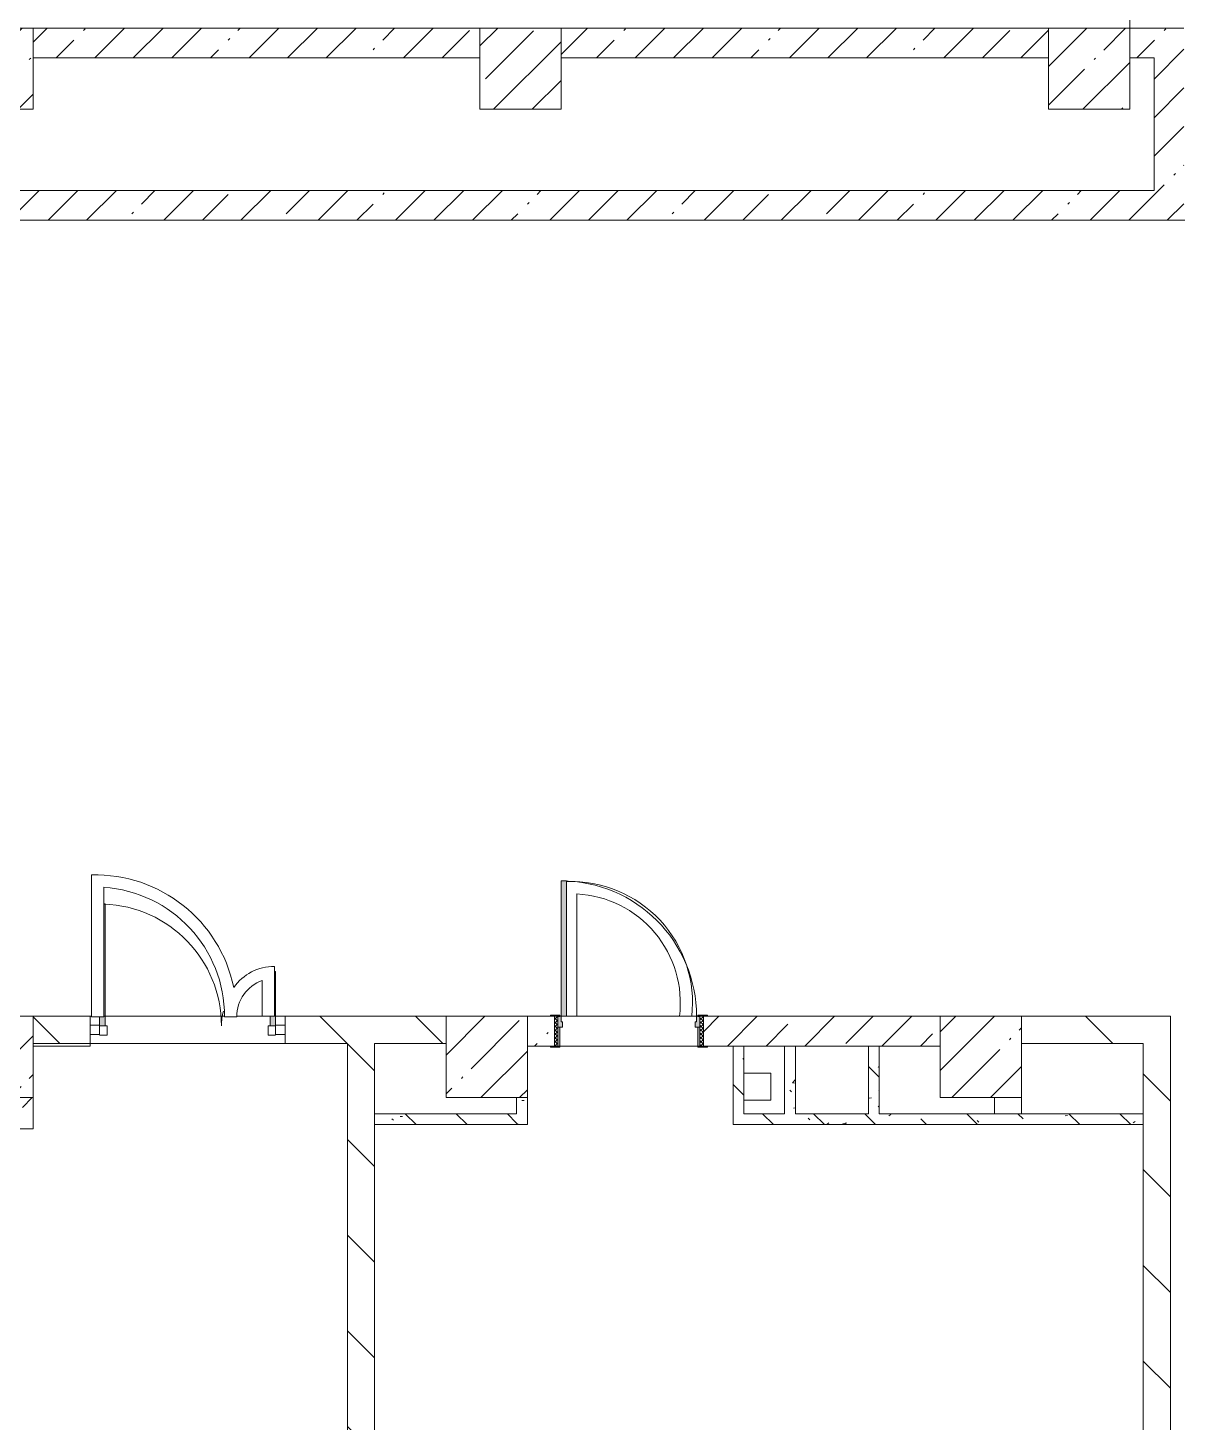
# Model space of a CAD drawing. Header units: millimetres. Extents: x 81548 to 272142, y -8553 to 29000.
# Drawn here: x 167602 to 176092, y 4902 to 15201 of the extents above; entities that cross this region are included whole.
import ezdxf

# ---------------------------------------------------------------- set-up
doc = ezdxf.new("R2010")
doc.units = ezdxf.units.MM
for name, color, linetype, lineweight, true_color in [('A-DETL-GENF-5', 7, 'Continuous', 5, 0xaaaaaa), ('A-DOOR-2', 7, 'Continuous', 5, 0xe2e2e2), ('A-DOOR-3', 7, 'Continuous', 5, 0xaaaaaa), ('A-DOOR-FRAM-1', 7, 'Continuous', 5, 0xe2e2e2), ('A-DOOR-FRAM-3', 7, 'Continuous', 5, 0xaaaaaa), ('A-FLOR-1', 7, 'Continuous', 5, 0xaaaaaa), ('I-WALL-6', 7, 'Continuous', 5, 0x787878)]:
    doc.layers.add(name, color=color, linetype=linetype, lineweight=lineweight, true_color=true_color)
for name, color, linetype, lineweight in [('A-GLAZ-CWMG-2', 7, 'Continuous', 5), ('A-WALL', 7, 'Continuous', 9), ('I-WALL-4', 7, 'Continuous', 5), ('S-COLS-3', 7, 'Continuous', 5)]:
    doc.layers.add(name, color=color, linetype=linetype, lineweight=lineweight)
pattern_1 = [(135, (145131.5, 0), (-353.553, -353.553), [])]
pattern_2 = [(45, (145131.5, 0), (-285.123, 285.123), []), (45, (145416.64, 0), (-285.123, 285.123), [504.031, -100.806, 16.764, -84.042])]
pattern_3 = [(135, (145131.5, 0), (-377.171, -377.171), [533.4, -88.9, 17.78, -88.9]), (135, (145131.5, 376.94), (-377.171, -377.171), []), (50, (145131.5, 0), (637.6445, -55.787), [66.675, -733.425]), (355, (145131.5, 0), (-123.35, 668.699), [53.34, -586.74]), (100.451, (145184.65, -4.65), (514.299, 612.908), [56.665, -623.315]), (46.184, (145131.5, 177.8), (948.776, -147.15), [100.012, -1100.137]), (96.636, (145210.6, 165.5), (830.91, 865.997), [84.998, -934.973]), (351.184, (145131.5, 177.8), (830.918, 865.988), [80.01, -880.11]), (21, (145220.4, 133.35), (530.651, -357.928), [66.675, -733.425]), (326, (145220.4, 133.35), (216.308, 644.658), [53.34, -586.74]), (71.451, (145264.64, 103.5), (746.96, 286.724), [56.665, -623.315]), (37.5, (145131.52, 0), (10.8105, 295.9426), [16.764, -562.864, 16.764, -578.866, -588.962]), (37.5, (145131.52, 0), (10.8105, 295.9426), [-1175.258, 16.764, -572.198]), (7.5, (145131.52, 0), (233.869, 350.6318), [16.764, -322.834, 16.764, -549.529, -224.472]), (7.5, (145131.52, 0), (233.869, 350.6318), [-905.891, 16.764, -207.708]), (327.5, (144933.27, 0), (474.5678, -20.0513), [16.764, -205.486, 16.764, -676.656, -920.115]), (327.5, (144933.27, 0), (474.5678, -20.0513), [-915.67, 16.764, -903.351]), (317.5, (144844.37, 0), (518.452, 88.9934), [16.764, -272.161, 16.764, -443.738, -653.415]), (317.5, (144844.37, 0), (518.452, 88.9934), [-749.427, 16.764, -636.651])]

# ---------------------------------------------------------------- blocks, each defined once
blk = doc.blocks.new('BSC_Колонна _Прямоугольная - 600х600-23286269-2_10_3_птичка')
at = {"layer": 'S-COLS-3'}
h = blk.add_hatch(dxfattribs=at)
h.set_pattern_fill('FP_36', color=256, style=0, pattern_type=2)
h.set_pattern_definition([(45, (-29509.74, -7600), (-285.123, 285.123), []), (45, (-29224.6, -7600), (-285.123, 285.123), [504.031, -100.806, 16.764, -84.042])])
h.paths.add_polyline_path([(-300, -300), (300, -300), (300, 300), (-300, 300)])
for p, q in [((300, 300), (-300, 300)), ((-300, 300), (-300, -300)), ((300, -300), (300, 300)), ((-300, -300), (300, -300))]:
    blk.add_line(p, q, dxfattribs=at)
blk = doc.blocks.new('BSC_Колонна _Прямоугольная - 600х600-V38-2_10_3_птичка')
at = {"layer": 'S-COLS-3'}
h = blk.add_hatch(dxfattribs=at)
h.set_pattern_fill('FP_59', color=256, style=0, pattern_type=2)
h.set_pattern_definition([(45, (-25860, -7600), (-285.123, 285.123), []), (45, (-25574.88, -7600), (-285.123, 285.123), [504.031, -100.806, 16.764, -84.042])])
h.paths.add_polyline_path([(-300, -300), (300, -300), (300, 300), (-300, 300), (-300, 150)])
for p, q in [((300, 300), (-300, 300)), ((-300, 300), (-300, -300)), ((300, -300), (300, 300)), ((-300, -300), (300, -300))]:
    blk.add_line(p, q, dxfattribs=at)
blk = doc.blocks.new('BSC_Колонна _Прямоугольная - 600х600-V40-2_10_3_птичка')
at = {"layer": 'S-COLS-3'}
h = blk.add_hatch(dxfattribs=at)
h.set_pattern_fill('FP_61', color=256, style=0, pattern_type=2)
h.set_pattern_definition([(45, (-26110, -14900), (-285.123, 285.123), []), (45, (-25824.88, -14900), (-285.123, 285.123), [504.031, -100.806, 16.764, -84.042])])
h.paths.add_polyline_path([(-300, -300), (300, -300), (300, 300), (-300, 300)])
for p, q in [((300, 300), (-300, 300)), ((-300, 300), (-300, -300)), ((300, -300), (300, 300)), ((-300, -300), (300, -300))]:
    blk.add_line(p, q, dxfattribs=at)
blk = doc.blocks.new('BSC_Колонна _Прямоугольная - 600х600-V91-2_10_3_птичка')
at = {"layer": 'S-COLS-3'}
h = blk.add_hatch(dxfattribs=at)
h.set_pattern_fill('FP_112', color=256, style=0, pattern_type=2)
h.set_pattern_definition([(45, (-30310, -14900), (-285.123, 285.123), []), (45, (-30024.88, -14900), (-285.123, 285.123), [504.031, -100.806, 16.764, -84.042])])
h.paths.add_polyline_path([(-93, -300), (300, -300), (300, 300), (-300, 300), (-300, -300)])
for p, q in [((300, 300), (-300, 300)), ((-300, 300), (-300, -300)), ((300, -300), (300, 300)), ((-300, -300), (300, -300))]:
    blk.add_line(p, q, dxfattribs=at)
blk = doc.blocks.new('110_Дверь_СКБ_1Ст_Внутренняя1 - Д-4к_п__1100x2100h_Артистические EI30-V103-2_10_3_птичка')
at = {"layer": 'A-DOOR-2'}
h = blk.add_hatch(color=256, dxfattribs=at)
h.paths.add_polyline_path([(537.5, 30), (534.3, 110), (512.5, 110), (512.5, 70), (502.5, 70), (502.5, 30), (534.3, 30)])
h.paths.add_polyline_path([(-477.5, 30), (-477.5, 70), (-487.5, 70), (-487.5, 110), (-512.5, 110), (-512.5, 30)])
at = {"layer": 'A-DOOR-3'}
h = blk.add_hatch(dxfattribs=at)
h.set_pattern_fill('FP_93', color=256, style=0, pattern_type=2)
h.set_pattern_definition([(135, (1751.41, 174.685), (-14.14214, -14.14214), []), (225, (1751.41, 174.685), (14.14214, -14.14214), [])])
h.paths.add_polyline_path([(562.5, -110), (562.5, 110), (537.5, 110), (537.5, -110)])
at = {"layer": 'A-DOOR-FRAM-1'}
for points in [[(-447.5, 110), (-447.5, 1110), (-487.5, 1110), (-487.5, 110)], [(-497.5, 110), (-497.5, 118), (-567.5, 118), (-567.5, 110)], [(522.5, 110), (592.5, 110), (592.5, 118), (522.5, 118)], [(-497.5, -110), (-497.5, 30), (-512.5, 30), (-512.5, -110)], [(537.5, -110), (534.3, 30), (522.5, 30), (522.5, -110), (534.3, -110)], [(-497.5, -118), (-497.5, -110), (-567.5, -110), (-567.5, -118)], [(592.5, -118), (592.5, -110), (522.5, -110), (522.5, -118), (534.3, -118)]]:
    blk.add_hatch(color=256, dxfattribs=at).paths.add_polyline_path(points)
at = {"layer": 'A-DOOR-FRAM-3'}
h = blk.add_hatch(dxfattribs=at)
h.set_pattern_fill('FP_94', color=256, style=0, pattern_type=2)
h.set_pattern_definition([(45, (-371.384, 174.685), (-14.1421, 14.1421), []), (135, (-371.384, 174.685), (-14.1421, -14.1421), [])])
h.paths.add_polyline_path([(-512.5, -110), (-512.5, 110), (-537.5, 110), (-537.5, -110)])
at = {"layer": 'A-DOOR-3'}
for p, q in [((-487.5, 1110), (-487.5, 110)), ((-447.5, 1110), (-487.5, 1110)), ((-447.5, 110), (-447.5, 1110)), ((-487.5, 110), (-447.5, 110))]:
    blk.add_line(p, q, dxfattribs=at)
blk.add_arc((-487.5, 110), 1000, 360, 90, dxfattribs=at)
at = {"layer": 'A-DOOR-FRAM-3'}
for p, q in [((-497.5, 118), (-567.5, 118)), ((-567.5, 118), (-567.5, 110)), ((-567.5, 110), (-497.5, 110)), ((-512.5, 110), (-537.5, 110)), ((-537.5, 110), (-537.5, -110)), ((-487.5, 110), (-512.5, 110)), ((-512.5, 110), (-512.5, 30)), ((-512.5, -110), (-512.5, 110)), ((-497.5, 110), (-512.5, 110)), ((-512.5, 110), (-512.5, 109)), ((-512.5, 109), (-497.5, 109)), ((-497.5, 110), (-497.5, 118)), ((-497.5, 109), (-497.5, 110)), ((-487.5, 70), (-487.5, 110)), ((512.5, 110), (512.5, 70)), ((537.5, 110), (512.5, 110)), ((592.5, 118), (522.5, 118)), ((522.5, 118), (522.5, 110)), ((537.5, 110), (522.5, 110)), ((522.5, 110), (522.5, 109)), ((522.5, 110), (592.5, 110)), ((522.5, 109), (537.5, 109)), ((537.5, 30), (537.5, 110)), ((562.5, 110), (537.5, 110)), ((537.5, 110), (537.5, -110)), ((537.5, 109), (537.5, 110)), ((562.5, -110), (562.5, 110)), ((592.5, 110), (592.5, 118)), ((-512.5, 30), (-477.5, 30)), ((-497.5, 30), (-512.5, 30)), ((-512.5, 30), (-512.5, -110)), ((-497.5, -110), (-497.5, 30)), ((-477.5, 70), (-487.5, 70)), ((-477.5, 30), (-477.5, 70)), ((512.5, 70), (502.5, 70)), ((502.5, 70), (502.5, 30)), ((502.5, 30), (537.5, 30)), ((537.5, 30), (522.5, 30)), ((522.5, 30), (522.5, -110)), ((537.5, -110), (537.5, 30)), ((-497.5, -110), (-567.5, -110)), ((-567.5, -110), (-567.5, -118)), ((-567.5, -118), (-497.5, -118)), ((-537.5, -110), (-512.5, -110)), ((-512.5, -110), (-497.5, -110)), ((-497.5, -118), (-497.5, -110)), ((522.5, -110), (537.5, -110)), ((592.5, -110), (522.5, -110)), ((522.5, -110), (522.5, -118)), ((522.5, -118), (592.5, -118)), ((537.5, -110), (562.5, -110)), ((592.5, -118), (592.5, -110))]:
    blk.add_line(p, q, dxfattribs=at)
blk = doc.blocks.new('BSC_Колонна _Прямоугольная - 600х600-V122-2_10_3_птичка')
at = {"layer": 'S-COLS-3'}
h = blk.add_hatch(dxfattribs=at)
h.set_pattern_fill('FP_141', color=256, style=0, pattern_type=2)
h.set_pattern_definition([(45, (-22210, -14900), (-285.123, 285.123), []), (45, (-21924.88, -14900), (-285.123, 285.123), [504.031, -100.806, 16.764, -84.042])])
h.paths.add_polyline_path([(-300, -300), (300, -300), (300, 300), (-300, 300)])
for p, q in [((300, 300), (-300, 300)), ((-300, 300), (-300, -300)), ((300, -300), (300, 300)), ((-300, -300), (300, -300))]:
    blk.add_line(p, q, dxfattribs=at)
blk = doc.blocks.new('BSC_Колонна _Прямоугольная - 600х600-V128-2_10_3_птичка')
at = {"layer": 'S-COLS-3'}
h = blk.add_hatch(dxfattribs=at)
h.set_pattern_fill('FP_147', color=256, style=0, pattern_type=2)
h.set_pattern_definition([(45, (-22210, -7600), (-285.123, 285.123), []), (45, (-21924.88, -7600), (-285.123, 285.123), [504.031, -100.806, 16.764, -84.042])])
h.paths.add_polyline_path([(-300, -300), (300, -300), (300, 300), (-300, 300)])
for p, q in [((300, 300), (-300, 300)), ((-300, 300), (-300, -300)), ((300, -300), (300, 300)), ((-300, -300), (300, -300))]:
    blk.add_line(p, q, dxfattribs=at)
blk = doc.blocks.new('Прямоугольный импост - 50 x 70 мм-31927764-2_10_3_птичка')
at = {"layer": 'A-GLAZ-CWMG-2'}
for p, q in [((-70, 35), (0, 35)), ((-70, -35), (-70, 35)), ((0, 35), (0, -35)), ((0, -35), (-70, -35))]:
    blk.add_line(p, q, dxfattribs=at)
blk = doc.blocks.new('Дверь_Витражная_остекление_ - ДВН_ДАО_Главный вход_1200 в свету Д-22 _п_-V168-2_10_3_птичка')
at = {"layer": 'A-DOOR-2'}
for points in [[(-619, 30), (-610, 30), (-610, 930), (-619, 930), (-619, 97), (-650, 97), (-650, 30)], [(642, 30), (650, 35), (650, 430), (642, 430), (642, 100), (610, 100), (610, 30)]]:
    blk.add_hatch(color=256, dxfattribs=at).paths.add_polyline_path(points)
at = {"layer": 'A-DETL-GENF-5'}
for p, q in [((-610, 930), (-619, 930)), ((-610, 30), (-610, 930)), ((650, 430), (642, 430)), ((650, 35), (650, 430)), ((-650, 97), (-650, 35)), ((-650, 30), (-610, 30)), ((-595, 30), (-650, 30)), ((-595, -40), (-595, 30)), ((595, -40), (595, 30)), ((595, 30), (650, 30)), ((610, 100), (610, 30)), ((610, 30), (650, 30)), ((-650, -40), (-595, -40)), ((650, -40), (595, -40))]:
    blk.add_line(p, q, dxfattribs=at)
at = {"layer": 'A-DOOR-3'}
for p, q in [((650, 430), (650, 35)), ((-650, 97), (-650, 35))]:
    blk.add_line(p, q, dxfattribs=at)
for centre, radius, start, end in [((-650, 30), 900, 360, 87.9985), ((650, 30), 400, 90, 91.1759), ((650, 30), 400, 164.4599, 180)]:
    blk.add_arc(centre, radius, start, end, dxfattribs=at)
blk = doc.blocks.new('Прямоугольный импост - 50 x 70 мм-31701779-2_10_3_птичка')
at = {"layer": 'A-GLAZ-CWMG-2'}
for p, q in [((0, 35), (-70, 35)), ((-70, 35), (-70, -35)), ((0, -35), (0, 35)), ((-70, -35), (0, -35))]:
    blk.add_line(p, q, dxfattribs=at)

msp = doc.modelspace()

# ---------------------------------------------------------------- hatches: boundary and pattern name
at = {"layer": 'I-WALL-4'}
h = msp.add_hatch(dxfattribs=at)
h.set_pattern_fill('FP_63', color=256, style=0, pattern_type=2)
h.set_pattern_definition(pattern_2)
h.paths.add_polyline_path([(175741.5, 14980), (175921.5, 14980), (175921.5, 15200), (175741.5, 15196.3)])
h.paths.add_polyline_path([(171634.8, 14980), (175141.5, 14980), (175141.5, 15200), (171541.5, 15200), (171541.5, 14980)])
h.paths.add_polyline_path([(159451.5, 14980), (163241.8, 14980), (163241.8, 15200), (159451.5, 15200)])
h.paths.add_polyline_path([(170941.5, 14980), (170941.5, 15200), (167641.5, 15200), (167641.5, 14980), (167920.7, 14980)])
h.paths.add_polyline_path([(163841.8, 14980), (167041.5, 14980), (167041.5, 15200), (163841.8, 15200)])
h = msp.add_hatch(dxfattribs=at)
h.set_pattern_fill('FP_63', color=256, style=0, pattern_type=2)
h.set_pattern_definition(pattern_2)
h.paths.add_polyline_path([(175921.5, 13780), (176141.5, 13780), (176141.5, 15200), (175921.5, 15200), (175921.5, 14000)])
h = msp.add_hatch(dxfattribs=at)
h.set_pattern_fill('FP_63', color=256, style=0, pattern_type=2)
h.set_pattern_definition(pattern_2)
h.paths.add_polyline_path([(175348.9, 13780), (175921.5, 13780), (175921.5, 14000), (165341.5, 14000), (165341.5, 13780), (171634.8, 13780)])
h = msp.add_hatch(dxfattribs=at)
h.set_pattern_fill('FP_66', color=256, style=0, pattern_type=2)
h.set_pattern_definition(pattern_1)
h.paths.add_polyline_path([(167641.5, 7700), (168061.5, 7700), (168061.5, 7900), (167641.5, 7900)])
h.paths.add_polyline_path([(169501.5, 7700), (170691.5, 7700), (170691.5, 7900), (169501.5, 7900), (169501.5, 7750.3)])
h = msp.add_hatch(dxfattribs=at)
h.set_pattern_fill('FP_63', color=256, style=0, pattern_type=2)
h.set_pattern_definition(pattern_2)
h.paths.add_polyline_path([(172591.5, 7680), (174341.3, 7680), (174341.3, 7900), (172591.5, 7900), (172591.5, 7750.3)])
h.paths.add_polyline_path([(171461.5, 7680), (171491.5, 7680), (171491.5, 7900), (171291.5, 7900), (171291.5, 7680)])
h = msp.add_hatch(dxfattribs=at)
h.set_pattern_fill('FP_66', color=256, style=0, pattern_type=2)
h.set_pattern_definition(pattern_1)
h.paths.add_polyline_path([(175841.5, 7700), (176041.5, 7700), (176041.5, 7900), (174941.3, 7900), (174941.3, 7700), (175348.9, 7700)])
h = msp.add_hatch(dxfattribs=at)
h.set_pattern_fill('FP_66', color=256, style=0, pattern_type=2)
h.set_pattern_definition(pattern_1)
h.paths.add_polyline_path([(170161.5, 100), (170161.5, 7700), (169961.5, 7700), (169961.5, 100)])
h = msp.add_hatch(dxfattribs=at)
h.set_pattern_fill('FP_66', color=256, style=0, pattern_type=2)
h.set_pattern_definition(pattern_1)
h.paths.add_polyline_path([(175841.5, 100), (176041.5, 100), (176041.5, 7700), (175841.5, 7700), (175841.5, 230.5)])
h = msp.add_hatch(dxfattribs=at)
h.set_pattern_fill('FP_67', color=256, style=0, pattern_type=2)
h.set_pattern_definition([(45, (145131.52, 0), (-176.7767, 176.7767), [])])
h.paths.add_polyline_path([(167641.5, 7070), (167641.5, 7300), (167561.5, 7300), (167561.5, 7070)])
at = {"layer": 'I-WALL-6'}
h = msp.add_hatch(dxfattribs=at)
h.set_pattern_fill('FP_76', color=256, style=0, pattern_type=2)
h.set_pattern_definition(pattern_3)
h.paths.add_polyline_path([(172891.5, 7100), (172891.5, 7680), (172811.5, 7680), (172811.5, 7100)])
h = msp.add_hatch(dxfattribs=at)
h.set_pattern_fill('FP_76', color=256, style=0, pattern_type=2)
h.set_pattern_definition(pattern_3)
h.paths.add_polyline_path([(173271.5, 7180), (173271.5, 7680), (173191.5, 7680), (173191.5, 7180)])
h = msp.add_hatch(dxfattribs=at)
h.set_pattern_fill('FP_76', color=256, style=0, pattern_type=2)
h.set_pattern_definition(pattern_3)
h.paths.add_polyline_path([(173891.3, 7180), (173891.3, 7680), (173811.3, 7680), (173811.3, 7180)])
h = msp.add_hatch(dxfattribs=at)
h.set_pattern_fill('FP_76', color=256, style=0, pattern_type=2)
h.set_pattern_definition(pattern_3)
h.paths.add_polyline_path([(171291.5, 7100), (171291.5, 7300), (171211.5, 7300), (171211.5, 7100)])
h = msp.add_hatch(dxfattribs=at)
h.set_pattern_fill('FP_76', color=256, style=0, pattern_type=2)
h.set_pattern_definition(pattern_3)
h.paths.add_polyline_path([(171211.5, 7100), (171211.5, 7180), (170161.5, 7180), (170161.5, 7100), (170706.3, 7100)])
h = msp.add_hatch(dxfattribs=at)
h.set_pattern_fill('FP_76', color=256, style=0, pattern_type=2)
h.set_pattern_definition(pattern_3)
h.paths.add_polyline_path([(175841.5, 7100), (175841.5, 7180), (172891.5, 7180), (172891.5, 7100), (175348.9, 7100)])

# ---------------------------------------------------------------- linework, layer by layer
at = {"layer": 'A-FLOR-1'}
for p, q in [((175741.5, 15350), (175741.5, 15200)), ((168072.4, 8944.6), (168072.4, 7897)), ((168162.4, 7897), (168162.4, 8852.9)), ((171656.5, 7900), (171656.5, 8804)), ((169423.5, 7900), (169423.5, 8269)), ((169333.5, 8164.1), (169333.5, 7900)), ((168072.7, 7900), (168061.5, 7900)), ((168072.4, 7897), (168162.4, 7897)), ((169054.5, 7897), (169144.5, 7897)), ((169144.8, 7900), (169501.5, 7900)), ((172541.5, 7900), (171581.5, 7900)), ((168061.5, 7679), (167641.5, 7679)), ((168061.5, 7700), (168061.5, 7679)), ((172891.5, 7480), (173091.3, 7480)), ((173091.3, 7480), (173091.3, 7280)), ((173091.3, 7280), (172891.5, 7280))]:
    msp.add_line(p, q, dxfattribs=at)
for centre, radius, start, end in [((168099.5, 7900), 1045, 11.78406, 91.48467), ((171616.5, 8000), 895, 353.58484, 92.24174), ((168099.5, 7900), 955, 359.82001, 86.22206), ((171616.5, 8000), 805, 352.86408, 87.15183), ((169423.5, 7900), 369, 90, 144.66492), ((169423.5, 7900), 279, 108.81906, 180.6161)]:
    msp.add_arc(centre, radius, start, end, dxfattribs=at)
at = {"layer": 'A-WALL'}
for p, q in [((172891.5, 7680), (172811.5, 7680)), ((173271.5, 7680), (173191.5, 7680)), ((170161.5, 7180), (170161.5, 7100)), ((174741.3, 7180), (174941.3, 7180))]:
    msp.add_line(p, q, dxfattribs=at)
at = {"layer": 'I-WALL-4'}
for p, q in [((170941.5, 15200), (167641.5, 15200)), ((175141.5, 15200), (171541.5, 15200)), ((176141.5, 15200), (175741.5, 15200)), ((167641.5, 14980), (170941.5, 14980)), ((171541.5, 14980), (175141.5, 14980)), ((175741.5, 14980), (175921.5, 14980)), ((175921.5, 14980), (175921.5, 14000)), ((175921.5, 14000), (165341.5, 14000)), ((165341.5, 13780), (176431.5, 13780)), ((168061.5, 7900), (167641.5, 7900)), ((168061.5, 7700), (168061.5, 7900)), ((168162.4, 7900), (169054.4, 7900)), ((170691.5, 7900), (169501.5, 7900)), ((169501.5, 7900), (169501.5, 7700)), ((171461.5, 7900), (171291.5, 7900)), ((174341.3, 7900), (172621.5, 7900)), ((176041.5, 7900), (174941.3, 7900)), ((176041.5, 100), (176041.5, 7900)), ((169961.5, 7700), (167641.5, 7700)), ((169961.5, 7700), (169961.5, 100)), ((170161.5, 7180), (170161.5, 7700)), ((170161.5, 7700), (170691.5, 7700)), ((171291.5, 7680), (171461.5, 7680)), ((172551.5, 7680), (171531.5, 7680)), ((172621.5, 7680), (172811.5, 7680)), ((172811.5, 7680), (172811.5, 7100)), ((172891.5, 7680), (173191.5, 7680)), ((172891.5, 7180), (172891.5, 7680)), ((173191.5, 7680), (173191.5, 7180)), ((173271.5, 7680), (174341.3, 7680)), ((173271.5, 7180), (173271.5, 7680)), ((173811.3, 7680), (173811.3, 7180)), ((173891.3, 7180), (173891.3, 7680)), ((174941.3, 7700), (175841.5, 7700)), ((175841.5, 7700), (175841.5, 100)), ((167641.5, 7070), (167641.5, 7300)), ((171211.5, 7300), (171211.5, 7180)), ((171291.5, 7100), (171291.5, 7300)), ((174741.3, 7300), (174741.3, 7180)), ((174941.3, 7180), (174941.3, 7300)), ((171211.5, 7180), (170161.5, 7180)), ((173191.5, 7180), (172891.5, 7180)), ((173811.3, 7180), (173271.5, 7180)), ((174741.3, 7180), (173891.3, 7180)), ((175841.5, 7180), (174941.3, 7180)), ((166011.5, 7070), (167641.5, 7070)), ((170161.5, 100), (170161.5, 7100)), ((170161.5, 7100), (171291.5, 7100)), ((172811.5, 7100), (175841.5, 7100))]:
    msp.add_line(p, q, dxfattribs=at)

# ---------------------------------------------------------------- block references
at = {"layer": 'A-DOOR-3'}
for name, p in [('110_Дверь_СКБ_1Ст_Внутренняя1 - Д-4к_п__1100x2100h_Артистические EI30-V103-2_10_3_птичка', (172029, 7790)), ('Дверь_Витражная_остекление_ - ДВН_ДАО_Главный вход_1200 в свету Д-22 _п_-V168-2_10_3_птичка', (168781.5, 7800))]:
    msp.add_blockref(name, p, dxfattribs=at)
at = {"layer": 'A-GLAZ-CWMG-2', "rotation": 180}
msp.add_blockref('Прямоугольный импост - 50 x 70 мм-31701779-2_10_3_птичка', (168061.5, 7800), dxfattribs=at)
at = {"layer": 'A-GLAZ-CWMG-2', "extrusion": (0, 0, -1), "rotation": 180}
msp.add_blockref('Прямоугольный импост - 50 x 70 мм-31927764-2_10_3_птичка', (-169501.5, 7800), dxfattribs=at)
at = {"layer": 'S-COLS-3'}
for name, p in [('BSC_Колонна _Прямоугольная - 600х600-V122-2_10_3_птичка', (167341.5, 14900)), ('BSC_Колонна _Прямоугольная - 600х600-V40-2_10_3_птичка', (171241.5, 14900)), ('BSC_Колонна _Прямоугольная - 600х600-V91-2_10_3_птичка', (175441.5, 14900)), ('BSC_Колонна _Прямоугольная - 600х600-V128-2_10_3_птичка', (167341.5, 7600)), ('BSC_Колонна _Прямоугольная - 600х600-V38-2_10_3_птичка', (170991.5, 7600)), ('BSC_Колонна _Прямоугольная - 600х600-23286269-2_10_3_птичка', (174641.3, 7600))]:
    msp.add_blockref(name, p, dxfattribs=at)

doc.saveas('drawing.dxf')
